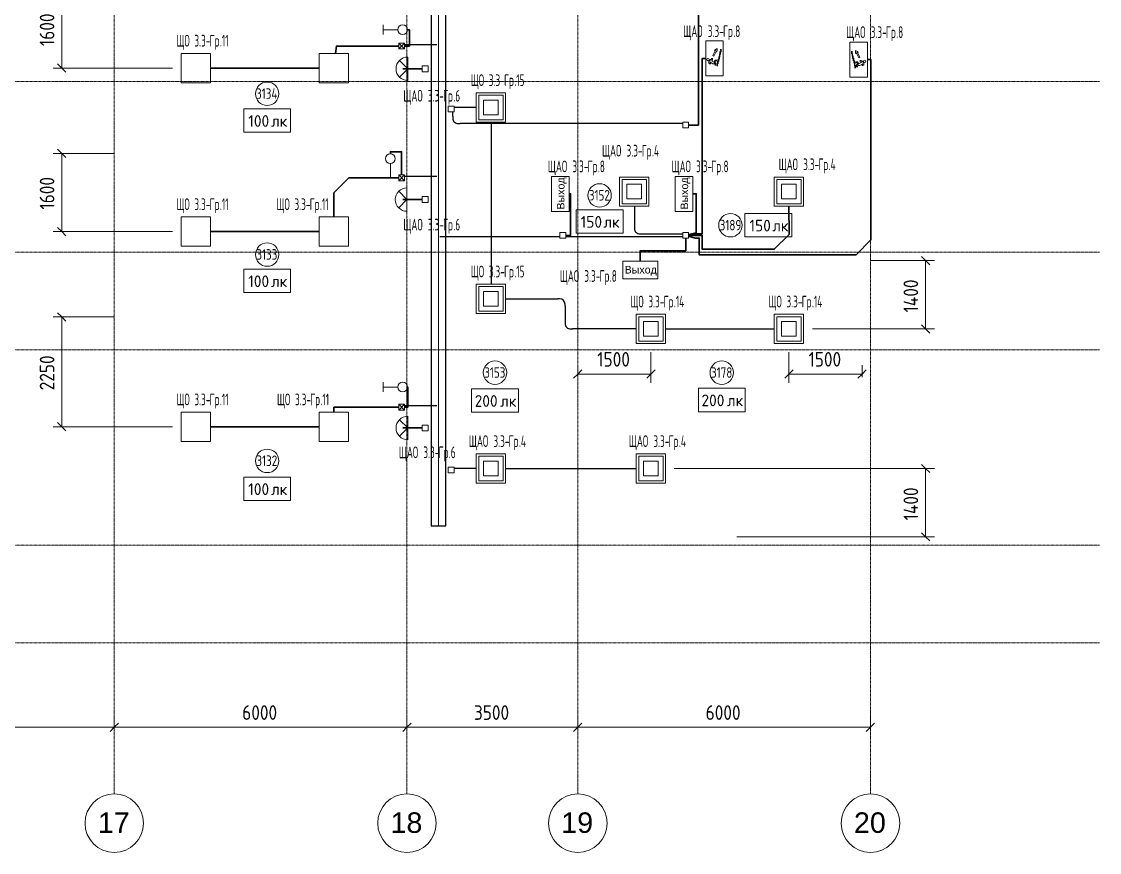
# Model space of a CAD drawing. Header units: millimetres. Extents: x -4730 to 98194, y -4296 to 93388.
# Drawn here: x 76099 to 98194, y -4296 to 12727 of the extents above; entities that cross this region are included whole.
import ezdxf

# ---------------------------------------------------------------- set-up
doc = ezdxf.new("R2010")
doc.units = ezdxf.units.MM
doc.linetypes.add('Линия сетки', pattern=[22.225, 12.7, -3.175, 3.175, -3.175])
for name, color, linetype, lineweight, true_color in [('Кабельные лотки', 5, 'Continuous', 25, 0x0000ff), ('Короба', 7, 'Continuous', 25, 0x008000), ('Соединительные детали коробов', 7, 'Continuous', 25, 0x008000), ('Типовые аннотации', 5, 'Continuous', 18, 0x0000ff)]:
    doc.layers.add(name, color=color, linetype=linetype, lineweight=lineweight, true_color=true_color)
for name, color, linetype, lineweight in [('Марки помещений', 7, 'Continuous', 9), ('Марки силовых электроприборов', 7, 'Continuous', 9), ('Осевая линия', 7, 'Continuous', 18), ('Оси', 7, 'Continuous', 9), ('Провода', 7, 'Continuous', 35), ('Размеры', 7, 'Continuous', 9), ('Размеры-120', 7, 'Continuous', 9)]:
    doc.layers.add(name, color=color, linetype=linetype, lineweight=lineweight)
doc.styles.add('Arial', font='arial.ttf', dxfattribs={"height": 156})
doc.styles.add('Arial_1', font='arial.ttf', dxfattribs={"height": 420})
doc.styles.add('GOST Common', font='GOST_Common.ttf', dxfattribs={"width": 0.6, "height": 240})
doc.styles.add('GOST Common_1', font='GOST_Common.ttf', dxfattribs={"width": 0.9, "height": 300})
doc.styles.add('GOST Common_2', font='GOST_Common.ttf', dxfattribs={"width": 0.8, "height": 216})
doc.styles.add('GOST Common_3', font='GOST_Common.ttf', dxfattribs={"height": 240})
doc.dimstyles.new('ADSK_Проверочный', dxfattribs={"dimscale": 304.8, "dimtxt": 301.714499, "dimasz": 0.556693, "dimexe": 0.590551, "dimexo": 0.590551, "dimgap": 0.19685, "dimtad": 1, "dimdec": 3, "dimrnd": 0.001, "dimdsep": 46, "dimtxsty": 'GOST Common_1', "dimblk1": 'OBLIQUE', "dimblk2": 'OBLIQUE', "dimsah": 1, "dimcen": 0.09, "dimazin": 0, "dimtfac": 1, "dimtdec": 4, "dimtix": 1, "dimtmove": 0, "dimatfit": 3, "dimfxl": 1, "dimtvp": 1, "dimtolj": 1, "dimtzin": 0, "dimarcsym": 2})

# ---------------------------------------------------------------- blocks, each defined once
blk = doc.blocks.new('M_Короб_ отвод - Плоский торец - ПВХ - Стандартная-2386742-3-й этаж')
at = {"layer": 'Соединительные детали коробов'}
for p, q in [((0, 111.95), (0, 150.05)), ((-150.05, 0), (-111.95, 0))]:
    blk.add_line(p, q, dxfattribs=at)
blk.add_arc((-111.95, 111.95), 111.95, 270, 0, dxfattribs=at)
blk = doc.blocks.new('Ось сетки - Заголовок сетки - Окружность 5 мм-1145995-3-й этаж')
at = {"layer": 'Оси'}
blk.add_circle((0, 0), 5, dxfattribs=at)
blk = doc.blocks.new('DIMBLOCK16-3-й этаж')
at = {"layer": 'Размеры-120'}
for p, q in [((72000, -1733), (71915, -1818)), ((72000, -1793), (72000, -1553)), ((72000, -1733), (72085, -1648)), ((72000, -1733), (78000, -1733)), ((72000, -1733), (72000, -1793)), ((78000, -1733), (77915, -1818)), ((78000, -1793), (78000, -1553)), ((78000, -1733), (78085, -1648)), ((78000, -1733), (78000, -1793))]:
    blk.add_line(p, q, dxfattribs=at)
at = {"layer": 'Размеры-120', "color": 0, "insert": (74622, -1281), "char_height": 300, "width": 908.21, "attachment_point": 1, "line_spacing_factor": 1.022761, "style": 'GOST Common_1'}
blk.add_mtext('6000', dxfattribs=at)
blk = doc.blocks.new('_Oblique')
at = {"color": 0, "linetype": 'ByBlock', "lineweight": -2}
blk.add_line((-0.5, -0.5), (0.5, 0.5), dxfattribs=at)
blk = doc.blocks.new('DIMBLOCK17-3-й этаж')
at = {"layer": 'Размеры-120'}
for p, q in [((78000, -1733), (77915, -1818)), ((78000, -1793), (78000, -1553)), ((78000, -1733), (78085, -1648)), ((78000, -1733), (84000, -1733)), ((78000, -1733), (78000, -1793)), ((84000, -1733), (83915, -1818)), ((84000, -1793), (84000, -1553)), ((84000, -1733), (84085, -1648)), ((84000, -1733), (84000, -1793))]:
    blk.add_line(p, q, dxfattribs=at)
at = {"layer": 'Размеры-120', "color": 0, "insert": (80622, -1281), "char_height": 300, "width": 908.21, "attachment_point": 1, "line_spacing_factor": 1.022761, "style": 'GOST Common_1'}
blk.add_mtext('6000', dxfattribs=at)
blk = doc.blocks.new('DIMBLOCK18-3-й этаж')
at = {"layer": 'Размеры-120'}
for p, q in [((84000, -1733), (83915, -1818)), ((84000, -1793), (84000, -1553)), ((84000, -1733), (84085, -1648)), ((84000, -1733), (87500, -1733)), ((84000, -1733), (84000, -1793)), ((87500, -1733), (87415, -1818)), ((87500, -1793), (87500, -1553)), ((87500, -1733), (87585, -1648)), ((87500, -1733), (87500, -1793))]:
    blk.add_line(p, q, dxfattribs=at)
at = {"layer": 'Размеры-120', "color": 0, "insert": (85372, -1281), "char_height": 300, "width": 908.21, "attachment_point": 1, "line_spacing_factor": 1.022761, "style": 'GOST Common_1'}
blk.add_mtext('3500', dxfattribs=at)
blk = doc.blocks.new('DIMBLOCK19-3-й этаж')
at = {"layer": 'Размеры-120'}
for p, q in [((87500, -1733), (87415, -1818)), ((87500, -1793), (87500, -1553)), ((87500, -1733), (87585, -1648)), ((87500, -1733), (93500, -1733)), ((87500, -1733), (87500, -1793)), ((93500, -1733), (93415, -1818)), ((93500, -1793), (93500, -1553)), ((93500, -1733), (93585, -1648)), ((93500, -1733), (93500, -1793))]:
    blk.add_line(p, q, dxfattribs=at)
at = {"layer": 'Размеры-120', "color": 0, "insert": (90122, -1281), "char_height": 300, "width": 908.21, "attachment_point": 1, "line_spacing_factor": 1.022761, "style": 'GOST Common_1'}
blk.add_mtext('6000', dxfattribs=at)
blk = doc.blocks.new('DIMBLOCK211-3-й этаж')
at = {"layer": 'Размеры-120'}
for p, q in [((77990, 13375), (76744, 13375)), ((76924, 13375), (76839, 13460)), ((76924, 13375), (76924, 11775)), ((76924, 13375), (77008, 13290)), ((76924, 13375), (77990, 13375)), ((79195, 11775), (76744, 11775)), ((76924, 11775), (76839, 11860)), ((76924, 11775), (77008, 11690)), ((76924, 11775), (79195, 11775))]:
    blk.add_line(p, q, dxfattribs=at)
at = {"layer": 'Размеры-120', "color": 0, "insert": (76472, 12225), "char_height": 300, "width": 840.71, "attachment_point": 1, "rotation": 90, "line_spacing_factor": 1.022761, "style": 'GOST Common_1'}
blk.add_mtext('1600', dxfattribs=at)
blk = doc.blocks.new('DIMBLOCK212-3-й этаж')
at = {"layer": 'Размеры-120'}
for p, q in [((77990, 10025), (76744, 10025)), ((76924, 10025), (76839, 10110)), ((76924, 10025), (76924, 8425)), ((76924, 10025), (77008, 9940)), ((76924, 10025), (77990, 10025)), ((79195, 8425), (76744, 8425)), ((76924, 8425), (76839, 8510)), ((76924, 8425), (77008, 8340)), ((76924, 8425), (79195, 8425))]:
    blk.add_line(p, q, dxfattribs=at)
at = {"layer": 'Размеры-120', "color": 0, "insert": (76472, 8875), "char_height": 300, "width": 840.71, "attachment_point": 1, "rotation": 90, "line_spacing_factor": 1.022761, "style": 'GOST Common_1'}
blk.add_mtext('1600', dxfattribs=at)
blk = doc.blocks.new('DIMBLOCK213-3-й этаж')
at = {"layer": 'Размеры-120'}
for p, q in [((77990, 6675), (76744, 6675)), ((76924, 6675), (76839, 6760)), ((76924, 4425), (76924, 6675)), ((76924, 6675), (77008, 6590)), ((76924, 6675), (77990, 6675)), ((79195, 4425), (76744, 4425)), ((76924, 4425), (76839, 4510)), ((76924, 4425), (77008, 4340)), ((76924, 4425), (79195, 4425))]:
    blk.add_line(p, q, dxfattribs=at)
at = {"layer": 'Размеры-120', "color": 0, "insert": (76472, 5172), "char_height": 300, "width": 908.21, "attachment_point": 1, "rotation": 90, "line_spacing_factor": 1.022761, "style": 'GOST Common_1'}
blk.add_mtext('2250', dxfattribs=at)
blk = doc.blocks.new('DIMBLOCK214-3-й этаж')
at = {"layer": 'Размеры-120'}
for p, q in [((91830, 5952), (91830, 5324)), ((91830, 5504), (91830, 5952)), ((91830, 5504), (91915, 5589)), ((93330, 5444), (93330, 5684)), ((93330, 5504), (93415, 5589)), ((91830, 5504), (91745, 5420)), ((91830, 5504), (93330, 5504)), ((93330, 5504), (93245, 5420)), ((93330, 5504), (93330, 5444))]:
    blk.add_line(p, q, dxfattribs=at)
at = {"layer": 'Размеры-120', "color": 0, "insert": (92230, 5957), "char_height": 300, "width": 840.71, "attachment_point": 1, "line_spacing_factor": 1.022761, "style": 'GOST Common_1'}
blk.add_mtext('1500', dxfattribs=at)
blk = doc.blocks.new('DIMBLOCK215-3-й этаж')
at = {"layer": 'Размеры-120'}
for p, q in [((89000, 5952), (89000, 5324)), ((89000, 5504), (89000, 5952)), ((87500, 5444), (87500, 5684)), ((87500, 5504), (87585, 5589)), ((89000, 5504), (89085, 5589)), ((87500, 5504), (87415, 5420)), ((87500, 5504), (89000, 5504)), ((87500, 5504), (87500, 5444)), ((89000, 5504), (88915, 5420))]:
    blk.add_line(p, q, dxfattribs=at)
at = {"layer": 'Размеры-120', "color": 0, "insert": (87900, 5957), "char_height": 300, "width": 840.71, "attachment_point": 1, "line_spacing_factor": 1.022761, "style": 'GOST Common_1'}
blk.add_mtext('1500', dxfattribs=at)
blk = doc.blocks.new('DIMBLOCK216-3-й этаж')
at = {"layer": 'Размеры-120'}
for p, q in [((89480, 3570), (94811, 3570)), ((94631, 3570), (89480, 3570)), ((94631, 3570), (94546, 3655)), ((94631, 2170), (94631, 3570)), ((94631, 3570), (94715, 3485)), ((94631, 2170), (94546, 2255)), ((90760, 2170), (94811, 2170)), ((94631, 2170), (90760, 2170)), ((94631, 2170), (94715, 2085))]:
    blk.add_line(p, q, dxfattribs=at)
at = {"layer": 'Размеры-120', "color": 0, "insert": (94179, 2507), "char_height": 300, "width": 871.39, "attachment_point": 1, "rotation": 90, "line_spacing_factor": 1.022761, "style": 'GOST Common_1'}
blk.add_mtext('1400', dxfattribs=at)
blk = doc.blocks.new('DIMBLOCK217-3-й этаж')
at = {"layer": 'Размеры-120'}
for p, q in [((93510, 7830), (94811, 7830)), ((94631, 7830), (93510, 7830)), ((94631, 7830), (94546, 7915)), ((94631, 7830), (94631, 6430)), ((94631, 7830), (94715, 7745)), ((92310, 6430), (94811, 6430)), ((94631, 6430), (92310, 6430)), ((94631, 6430), (94546, 6515)), ((94631, 6430), (94715, 6345))]:
    blk.add_line(p, q, dxfattribs=at)
at = {"layer": 'Размеры-120', "color": 0, "insert": (94179, 6767), "char_height": 300, "width": 871.39, "attachment_point": 1, "rotation": 90, "line_spacing_factor": 1.022761, "style": 'GOST Common_1'}
blk.add_mtext('1400', dxfattribs=at)
blk = doc.blocks.new('ADSK_Марка_Помещение_1_ГОСТ21-501-2011 - Номер-85995-3-й этаж')
at = {"layer": 'Марки помещений'}
blk.add_circle((0, 0), 2, dxfattribs=at)
blk = doc.blocks.new('Морка помещения_освещённость_ - Морка помещения_освещённость_-1484368-3-й этаж')
at = {"layer": 'Марки помещений', "color": 190, "true_color": 0x8000ff}
for p, q in [((-4, 0), (-4, 4)), ((-4, 4), (4, 4)), ((4, 4), (4, 0)), ((4, 0), (-4, 0))]:
    blk.add_line(p, q, dxfattribs=at)

msp = doc.modelspace()

# ---------------------------------------------------------------- linework, layer by layer
at = {"layer": 'Кабельные лотки'}
for p, q in [((84497.9607, 45760), (84497.9607, 2398.1437)), ((84797.9607, 2398.1437), (84797.9607, 45760)), ((84497.9607, 2398.1437), (84797.9607, 2398.1437))]:
    msp.add_line(p, q, dxfattribs=at)
at = {"layer": 'Короба'}
for p, q in [((83950.8624, 12258), (84610.8624, 12258)), ((84936.9331, 10788.3761), (84936.9331, 10874.6703)), ((85426.0188, 10966.1703), (84965.4331, 10966.1703)), ((89653.7592, 10638.3261), (85086.9831, 10638.3261)), ((85723.5188, 10668.6703), (85723.5188, 7343.6703)), ((83950.8624, 9558), (84610.8624, 9558)), ((88661.1018, 8945.1371), (88661.1018, 8528.3761)), ((87133.7592, 8315.3261), (84673.7592, 8315.3261)), ((89653.7592, 8315.3261), (87253.7592, 8315.3261)), ((88811.1518, 8378.3261), (89653.7592, 8378.3261)), ((86021.0188, 7046.1703), (87089.95, 7046.1703)), ((87240, 6896.1203), (87240, 6580.05)), ((88704.764, 6430), (87390.05, 6430)), ((89299.764, 6430), (91534.764, 6430)), ((83950.8624, 4858), (84610.8624, 4858)), ((85426.0188, 3570), (84965.4331, 3570)), ((86021.0188, 3570), (88704.764, 3570))]:
    msp.add_line(p, q, dxfattribs=at)
at = {"layer": 'Осевая линия'}
msp.add_line((84647.9607, 45760), (84647.9607, 2398.1437), dxfattribs=at)
at = {"layer": 'Оси', "linetype": 'Линия сетки'}
for p, q in [((78000, 93388.3703), (78000, -3096.3487)), ((84000, 93388.3703), (84000, -3096.3487)), ((87500, 93388.3703), (87500, -3096.3487)), ((93500, 93388.3703), (93500, -3096.3487)), ((98194.2682, 11500), (-3530.0173, 11500)), ((98194.2682, 8000), (-3530.0173, 8000)), ((98194.2682, 6000), (-3530.0173, 6000)), ((98194.2682, 2000), (-3530.0173, 2000)), ((98194.2682, 0), (-3530.0173, 0))]:
    msp.add_line(p, q, dxfattribs=at)
at = {"layer": 'Провода'}
for p, q in [((79970, 11775), (82200, 11775)), ((83915, 11760), (84312.4744, 11760)), ((83915, 9080), (84312.4744, 9080)), ((79970, 8425), (82200, 8425)), ((79970, 4425), (82200, 4425)), ((83915, 4400), (84312.4744, 4400))]:
    msp.add_line(p, q, dxfattribs=at)
at = {"layer": 'Провода', "flags": 128}
for points in [[(91530, 14621.1142), (90277.064, 14621.1142), (89972.264, 14316.3142), (89972.264, 10606.8282), (89773.7592, 10606.8266)], [(84009.3567, 12560), (84050, 12560), (84050, 12226.5021), (83950.8624, 12226.5008)], [(82536.1476, 12075), (82554.4024, 12226.5021), (83830.8624, 12226.5001)], [(90123.2548, 11971.4514), (90050, 11970), (90050, 8381), (89930, 8381), (89773.7592, 8342.1574)], [(93436.7452, 11948.5485), (93510, 11950), (93510, 8254.8), (93205.2, 7950), (89990, 7950), (89990, 8290), (89910, 8290), (89773.7592, 8329.4517)], [(83660, 10019.3567), (83660, 10060), (83890.8576, 10060), (83890.8619, 9586.5)], [(82500.6166, 8725), (82501.6375, 9221.7027), (82807.064, 9526.5016), (83830.8624, 9526.5001)], [(87321.7452, 9199.2175), (87355, 9200), (87355, 8346.8282), (87253.7592, 8346.8269)], [(89856.7452, 9198.5485), (89930, 9200), (89930, 8400), (89773.7592, 8361.5802)], [(91830.5756, 8942.6371), (91831.6792, 8367.4366), (91527.464, 8062.6371), (90052.264, 8062.6371), (90052.264, 8346.8282), (89773.7592, 8346.8265)], [(88782.7211, 7816.7452), (88780, 8030), (89713.7544, 8030), (89713.7583, 8286.8261)], [(84009.3567, 5240), (84015.8333, 5240), (84015.8333, 4826.5021), (83950.8624, 4826.501)], [(82501.6916, 4725), (82502.264, 4826.5021), (83830.8624, 4826.5001)]]:
    msp.add_lwpolyline(points, dxfattribs=at)
at = {"layer": 'Типовые аннотации'}
for p, q in [((83509.3567, 12660), (83509.3567, 12460)), ((83809.3567, 12560), (83509.3567, 12560)), ((79370, 12075), (79970, 12075)), ((79370, 11475), (79370, 12075)), ((79970, 12075), (79970, 11475)), ((82200, 12075), (82800, 12075)), ((82200, 11475), (82200, 12075)), ((82800, 12075), (82800, 11475)), ((79970, 11475), (79370, 11475)), ((82800, 11475), (82200, 11475)), ((85421.2549, 11266.1703), (86021.2549, 11266.1703)), ((85421.2549, 10666.1703), (85421.2549, 11266.1703)), ((85471.2549, 11216.1703), (85971.2549, 11216.1703)), ((85471.2549, 10716.1703), (85471.2549, 11216.1703)), ((85571.2549, 11116.1703), (85571.2549, 10816.1703)), ((85871.2549, 11116.1703), (85571.2549, 11116.1703)), ((85871.2549, 10816.1703), (85871.2549, 11116.1703)), ((85971.2549, 11216.1703), (85971.2549, 10716.1703)), ((86021.2549, 11266.1703), (86021.2549, 10666.1703)), ((86021.2549, 10666.1703), (85421.2549, 10666.1703)), ((85971.2549, 10716.1703), (85471.2549, 10716.1703)), ((85571.2549, 10816.1703), (85871.2549, 10816.1703)), ((83660, 9819.3567), (83660, 9519.3567)), ((83560, 9519.3567), (83760, 9519.3567)), ((79370, 8725), (79970, 8725)), ((79370, 8125), (79370, 8725)), ((79970, 8725), (79970, 8125)), ((82200, 8725), (82800, 8725)), ((82200, 8125), (82200, 8725)), ((82800, 8725), (82800, 8125)), ((79970, 8125), (79370, 8125)), ((82800, 8125), (82200, 8125)), ((85421.2549, 7346.1703), (86021.2549, 7346.1703)), ((85421.2549, 6746.1703), (85421.2549, 7346.1703)), ((85471.2549, 7296.1703), (85971.2549, 7296.1703)), ((85471.2549, 6796.1703), (85471.2549, 7296.1703)), ((85971.2549, 7296.1703), (85971.2549, 6796.1703)), ((86021.2549, 7346.1703), (86021.2549, 6746.1703)), ((85571.2549, 7196.1703), (85571.2549, 6896.1703)), ((85871.2549, 7196.1703), (85571.2549, 7196.1703)), ((85871.2549, 6896.1703), (85871.2549, 7196.1703)), ((85571.2549, 6896.1703), (85871.2549, 6896.1703)), ((86021.2549, 6746.1703), (85421.2549, 6746.1703)), ((85971.2549, 6796.1703), (85471.2549, 6796.1703)), ((88700, 6730), (89300, 6730)), ((88700, 6130), (88700, 6730)), ((88750, 6680), (89250, 6680)), ((88750, 6180), (88750, 6680)), ((89250, 6680), (89250, 6180)), ((89300, 6730), (89300, 6130)), ((91530, 6730), (92130, 6730)), ((91530, 6130), (91530, 6730)), ((91580, 6680), (92080, 6680)), ((91580, 6180), (91580, 6680)), ((92080, 6680), (92080, 6180)), ((92130, 6730), (92130, 6130)), ((88850, 6580), (88850, 6280)), ((89150, 6580), (88850, 6580)), ((89150, 6280), (89150, 6580)), ((91680, 6580), (91680, 6280)), ((91980, 6580), (91680, 6580)), ((91980, 6280), (91980, 6580)), ((88850, 6280), (89150, 6280)), ((91680, 6280), (91980, 6280)), ((89300, 6130), (88700, 6130)), ((89250, 6180), (88750, 6180)), ((92130, 6130), (91530, 6130)), ((92080, 6180), (91580, 6180)), ((83509.3567, 5340), (83509.3567, 5140)), ((83809.3567, 5240), (83509.3567, 5240)), ((79370, 4725), (79970, 4725)), ((79370, 4125), (79370, 4725)), ((79970, 4725), (79970, 4125)), ((82200, 4725), (82800, 4725)), ((82200, 4125), (82200, 4725)), ((82800, 4725), (82800, 4125)), ((79970, 4125), (79370, 4125)), ((82800, 4125), (82200, 4125))]:
    msp.add_line(p, q, dxfattribs=at)
at = {"layer": 'Типовые аннотации', "color": 7}
for p, q in [((83830.8624, 12286.5), (83950.8624, 12286.5)), ((83830.8624, 12166.5), (83830.8624, 12286.5)), ((83830.8624, 12286.5), (83950.8624, 12166.5)), ((83830.8624, 12166.5), (83950.8624, 12286.5)), ((83950.8624, 12166.5), (83830.8624, 12166.5)), ((83950.8624, 12286.5), (83950.8624, 12166.5)), ((83830.8624, 9586.5), (83950.8624, 9586.5)), ((83830.8624, 9466.5), (83830.8624, 9586.5)), ((83830.8624, 9586.5), (83950.8624, 9466.5)), ((83830.8624, 9466.5), (83950.8624, 9586.5)), ((83950.8624, 9586.5), (83950.8624, 9466.5)), ((83950.8624, 9466.5), (83830.8624, 9466.5)), ((83830.8624, 4886.5), (83950.8624, 4886.5)), ((83830.8624, 4766.5), (83830.8624, 4886.5)), ((83830.8624, 4886.5), (83950.8624, 4766.5)), ((83830.8624, 4766.5), (83950.8624, 4886.5)), ((83950.8624, 4886.5), (83950.8624, 4766.5)), ((83950.8624, 4766.5), (83830.8624, 4766.5))]:
    msp.add_line(p, q, dxfattribs=at)
at = {"layer": 'Типовые аннотации', "color": 96, "true_color": 0x008000}
for p, q in [((90123.2548, 11615.0179), (90123.2548, 12335.0179)), ((90123.2548, 12335.0179), (90483.2548, 12335.0179)), ((90355.7613, 12172.4959), (90315.1315, 12146.9377)), ((90357.5804, 12124.5304), (90355.7613, 12172.4959)), ((90427.4762, 12159.0796), (90427.4762, 12111.0796)), ((90439.4762, 12099.0796), (90439.4762, 12159.0796)), ((90483.2548, 12335.0179), (90483.2548, 11615.0179)), ((93076.7452, 12304.9821), (93436.7452, 12304.9821)), ((93076.7452, 11584.9821), (93076.7452, 12304.9821)), ((93436.7452, 12304.9821), (93436.7452, 11584.9821)), ((90187.8076, 11909.4487), (90211.8076, 11951.0179)), ((90211.8076, 11951.0179), (90241.8076, 11951.0179)), ((90225.4153, 11933.0179), (90287.7691, 11897.0179)), ((90241.8076, 11951.0179), (90241.8076, 11975.0179)), ((90259.8076, 11975.0179), (90259.8076, 11933.0179)), ((90324.2427, 12138.4923), (90268.2243, 12032.3701)), ((90268.2243, 12032.3701), (90289.4487, 12021.1664)), ((90287.7691, 11897.0179), (90311.7691, 11938.5871)), ((90289.4487, 12021.1664), (90345.4672, 12127.2887)), ((90315.1315, 12146.9377), (90303.9278, 12125.7133)), ((90303.9278, 12125.7133), (90324.2427, 12138.4923)), ((90311.7691, 11938.5871), (90359.7691, 11938.5871)), ((90345.4672, 12127.2887), (90346.3767, 12103.3059)), ((90346.3767, 12103.3059), (90357.5804, 12124.5304)), ((90379.4762, 11967.0796), (90379.4762, 11919.0796)), ((90391.4762, 12015.0796), (90391.4762, 11967.0796)), ((90391.4762, 11907.0796), (90391.4762, 11955.0796)), ((90403.4762, 12063.0796), (90403.4762, 12015.0796)), ((90403.4762, 11955.0796), (90403.4762, 12003.0796)), ((90415.4762, 12111.0796), (90415.4762, 12063.0796)), ((90415.4762, 12003.0796), (90415.4762, 12051.0796)), ((90427.4762, 12051.0796), (90427.4762, 12099.0796)), ((93110.7205, 12063.8825), (93110.7205, 12123.8825)), ((93122.7205, 12123.8825), (93122.7205, 12075.8825)), ((93122.7205, 12015.8825), (93122.7205, 12063.8825)), ((93134.7205, 12075.8825), (93134.7205, 12027.8825)), ((93134.7205, 11967.8825), (93134.7205, 12015.8825)), ((93146.7205, 12027.8825), (93146.7205, 11979.8825)), ((93146.7205, 11919.8825), (93146.7205, 11967.8825)), ((93158.7205, 11979.8825), (93158.7205, 11931.8825)), ((93170.7205, 11931.8825), (93170.7205, 11883.8825)), ((93192.6164, 12089.3333), (93194.4355, 12137.2988)), ((93203.82, 12068.1089), (93192.6164, 12089.3333)), ((93194.4355, 12137.2988), (93235.0653, 12111.7407)), ((93204.7296, 12092.0916), (93203.82, 12068.1089)), ((93260.748, 11985.9694), (93204.7296, 12092.0916)), ((93246.2689, 12090.5162), (93225.954, 12103.2953)), ((93225.954, 12103.2953), (93281.9725, 11997.173)), ((93235.0653, 12111.7407), (93246.2689, 12090.5162)), ((93281.9725, 11997.173), (93260.748, 11985.9694)), ((93290.3891, 11939.8209), (93290.3891, 11897.8209)), ((93308.3891, 11915.8209), (93308.3891, 11939.8209)), ((90187.8076, 11873.4487), (90187.8076, 11909.4487)), ((90218.9845, 11855.4487), (90187.8076, 11873.4487)), ((90268.1614, 11863.0564), (90205.8076, 11899.0564)), ((90205.8076, 11883.841), (90227.9845, 11871.0372)), ((90316.1614, 11863.0564), (90268.1614, 11863.0564)), ((90322.1614, 11920.5871), (90299.3384, 11881.0564)), ((90299.3384, 11881.0564), (90334.1614, 11881.0564)), ((90316.1614, 11827.0564), (90316.1614, 11863.0564)), ((90359.7691, 11920.5871), (90322.1614, 11920.5871)), ((90334.1614, 11881.0564), (90334.1614, 11827.0564)), ((90355.4762, 11871.0796), (90355.4762, 11811.0796)), ((90367.4762, 11919.0796), (90367.4762, 11871.0796)), ((90367.4762, 11811.0796), (90367.4762, 11859.0796)), ((90379.4762, 11859.0796), (90379.4762, 11907.0796)), ((93158.7205, 11871.8825), (93158.7205, 11919.8825)), ((93170.7205, 11823.8825), (93170.7205, 11871.8825)), ((93182.7205, 11883.8825), (93182.7205, 11835.8825)), ((93182.7205, 11775.8825), (93182.7205, 11823.8825)), ((93238.4276, 11903.3901), (93190.4276, 11903.3901)), ((93190.4276, 11885.3901), (93228.0353, 11885.3901)), ((93194.7205, 11835.8825), (93194.7205, 11775.8825)), ((93250.8584, 11845.8594), (93216.0353, 11845.8594)), ((93216.0353, 11845.8594), (93216.0353, 11791.8594)), ((93228.0353, 11885.3901), (93250.8584, 11845.8594)), ((93234.0353, 11791.8594), (93234.0353, 11827.8594)), ((93234.0353, 11827.8594), (93282.0353, 11827.8594)), ((93262.4276, 11861.8209), (93238.4276, 11903.3901)), ((93324.7814, 11897.8209), (93262.4276, 11861.8209)), ((93282.0353, 11827.8594), (93344.3891, 11863.8594)), ((93338.3891, 11915.8209), (93308.3891, 11915.8209)), ((93344.3891, 11848.644), (93322.2122, 11835.8401)), ((93331.2122, 11820.2517), (93362.3891, 11838.2517)), ((93362.3891, 11874.2517), (93338.3891, 11915.8209)), ((93362.3891, 11838.2517), (93362.3891, 11874.2517)), ((90483.2548, 11615.0179), (90123.2548, 11615.0179)), ((93436.7452, 11584.9821), (93076.7452, 11584.9821)), ((86961.7452, 9554.9821), (87321.7452, 9554.9821)), ((86961.7452, 8834.9821), (86961.7452, 9554.9821)), ((87321.7452, 9554.9821), (87321.7452, 8834.9821)), ((89496.7452, 9554.9821), (89856.7452, 9554.9821)), ((89496.7452, 8834.9821), (89496.7452, 9554.9821)), ((89856.7452, 9554.9821), (89856.7452, 8834.9821)), ((87321.7452, 8834.9821), (86961.7452, 8834.9821)), ((89856.7452, 8834.9821), (89496.7452, 8834.9821)), ((88425.0179, 7456.7452), (88425.0179, 7816.7452)), ((88425.0179, 7816.7452), (89145.0179, 7816.7452)), ((89145.0179, 7816.7452), (89145.0179, 7456.7452)), ((89145.0179, 7456.7452), (88425.0179, 7456.7452))]:
    msp.add_line(p, q, dxfattribs=at)
at = {"layer": 'Типовые аннотации', "color": 1, "true_color": 0xff0000}
for p, q in [((84015, 11520), (84015, 12000)), ((84015, 11760), (83845.2944, 11929.7056)), ((84015, 11760), (83845.2944, 11590.2944)), ((84312.4744, 11820), (84432.4744, 11820)), ((84312.4744, 11700), (84312.4744, 11820)), ((84432.4744, 11820), (84432.4744, 11700)), ((84432.4744, 11700), (84312.4744, 11700)), ((88358.8378, 9542.6371), (88958.8378, 9542.6371)), ((88358.8378, 8942.6371), (88358.8378, 9542.6371)), ((88958.8378, 9542.6371), (88958.8378, 8942.6371)), ((91530, 9542.6371), (92130, 9542.6371)), ((91530, 8942.6371), (91530, 9542.6371)), ((92130, 9542.6371), (92130, 8942.6371)), ((84000, 8840), (84000, 9320)), ((88408.8378, 9492.6371), (88908.8378, 9492.6371)), ((88408.8378, 8992.6371), (88408.8378, 9492.6371)), ((88508.8378, 9392.6371), (88508.8378, 9092.6371)), ((88808.8378, 9392.6371), (88508.8378, 9392.6371)), ((88808.8378, 9092.6371), (88808.8378, 9392.6371)), ((88908.8378, 9492.6371), (88908.8378, 8992.6371)), ((91580, 9492.6371), (92080, 9492.6371)), ((91580, 8992.6371), (91580, 9492.6371)), ((91680, 9392.6371), (91680, 9092.6371)), ((91980, 9392.6371), (91680, 9392.6371)), ((91980, 9092.6371), (91980, 9392.6371)), ((92080, 9492.6371), (92080, 8992.6371)), ((84000, 9080), (83830.2944, 9249.7056)), ((84000, 9080), (83830.2944, 8910.2944)), ((84312.4744, 9140), (84432.4744, 9140)), ((84312.4744, 9020), (84312.4744, 9140)), ((84432.4744, 9140), (84432.4744, 9020)), ((88508.8378, 9092.6371), (88808.8378, 9092.6371)), ((91680, 9092.6371), (91980, 9092.6371)), ((84432.4744, 9020), (84312.4744, 9020)), ((88958.8378, 8942.6371), (88358.8378, 8942.6371)), ((88908.8378, 8992.6371), (88408.8378, 8992.6371)), ((92130, 8942.6371), (91530, 8942.6371)), ((92080, 8992.6371), (91580, 8992.6371)), ((87133.7592, 8406.8261), (87253.7592, 8406.8261)), ((87133.7592, 8286.8261), (87133.7592, 8406.8261)), ((87253.7592, 8406.8261), (87253.7592, 8286.8261)), ((89653.7592, 8406.8261), (89773.7592, 8406.8261)), ((89653.7592, 8286.8261), (89653.7592, 8406.8261)), ((89773.7592, 8406.8261), (89773.7592, 8286.8261)), ((87253.7592, 8286.8261), (87133.7592, 8286.8261)), ((89773.7592, 8286.8261), (89653.7592, 8286.8261)), ((84015, 4160), (84015, 4640)), ((84015, 4400), (83845.2944, 4569.7056)), ((84312.4744, 4460), (84432.4744, 4460)), ((84312.4744, 4340), (84312.4744, 4460)), ((84432.4744, 4460), (84432.4744, 4340)), ((84015, 4400), (83845.2944, 4230.2944)), ((84432.4744, 4340), (84312.4744, 4340)), ((85421.2549, 3870), (86021.2549, 3870)), ((85421.2549, 3270), (85421.2549, 3870)), ((85471.2549, 3820), (85971.2549, 3820)), ((85471.2549, 3320), (85471.2549, 3820)), ((85971.2549, 3820), (85971.2549, 3320)), ((86021.2549, 3870), (86021.2549, 3270)), ((88700, 3870), (89300, 3870)), ((88700, 3270), (88700, 3870)), ((88750, 3820), (89250, 3820)), ((88750, 3320), (88750, 3820)), ((89250, 3820), (89250, 3320)), ((89300, 3870), (89300, 3270)), ((84845.4331, 3598.5), (84965.4331, 3598.5)), ((84845.4331, 3478.5), (84845.4331, 3598.5)), ((84965.4331, 3598.5), (84965.4331, 3478.5)), ((85571.2549, 3720), (85571.2549, 3420)), ((85871.2549, 3720), (85571.2549, 3720)), ((85871.2549, 3420), (85871.2549, 3720)), ((88850, 3720), (88850, 3420)), ((89150, 3720), (88850, 3720)), ((89150, 3420), (89150, 3720)), ((84965.4331, 3478.5), (84845.4331, 3478.5)), ((85971.2549, 3320), (85471.2549, 3320)), ((85571.2549, 3420), (85871.2549, 3420)), ((89250, 3320), (88750, 3320)), ((88850, 3420), (89150, 3420)), ((86021.2549, 3270), (85421.2549, 3270)), ((89300, 3270), (88700, 3270))]:
    msp.add_line(p, q, dxfattribs=at)
at = {"layer": 'Типовые аннотации', "color": 16, "true_color": 0x800000}
for p, q in [((84845.4331, 10994.6703), (84965.4331, 10994.6703)), ((84845.4331, 10874.6703), (84845.4331, 10994.6703)), ((84965.4331, 10874.6703), (84845.4331, 10874.6703)), ((84965.4331, 10994.6703), (84965.4331, 10874.6703)), ((89653.7592, 10666.8261), (89773.7592, 10666.8261)), ((89653.7592, 10546.8261), (89653.7592, 10666.8261)), ((89773.7592, 10666.8261), (89773.7592, 10546.8261)), ((89773.7592, 10546.8261), (89653.7592, 10546.8261))]:
    msp.add_line(p, q, dxfattribs=at)
at = {"layer": 'Типовые аннотации'}
for centre in [(83909.3567, 12560), (83660, 9919.3567), (83909.3567, 5240)]:
    msp.add_circle(centre, 100, dxfattribs=at)
at = {"layer": 'Типовые аннотации', "color": 96, "true_color": 0x008000}
for centre in [(90167.2764, 11949.0152), (93382.9203, 11913.8182)]:
    msp.add_circle(centre, 24, dxfattribs=at)
at = {"layer": 'Типовые аннотации', "color": 1, "true_color": 0xff0000}
for centre in [(84015, 11760), (84000, 9080), (84015, 4400)]:
    msp.add_arc(centre, 240, 90, 270, dxfattribs=at)

# ---------------------------------------------------------------- block references
at = {"layer": 'Марки помещений', "xscale": 120, "yscale": 120, "zscale": 120}
for p in [(81133.6007, 11248.8833), (87948.1289, 9166.0688), (90630.4329, 8554.5035), (81133.6007, 7952.6886), (85803.9081, 5534.6349), (90452.4166, 5534.6349), (81133.6007, 3726.3794)]:
    msp.add_blockref('ADSK_Марка_Помещение_1_ГОСТ21-501-2011 - Номер-85995-3-й этаж', p, dxfattribs=at)
at = {"layer": 'Марки помещений', "color": 190, "true_color": 0x8000ff, "xscale": 120, "yscale": 120, "zscale": 120}
for p in [(81134.8828, 10458.6612), (87948.1289, 8391.6034), (91408.1472, 8314.5035), (81133.6007, 7174.751), (85803.9081, 4721.823), (90452.4166, 4734.2446), (81133.6007, 2914.9964)]:
    msp.add_blockref('Морка помещения_освещённость_ - Морка помещения_освещённость_-1484368-3-й этаж', p, dxfattribs=at)
at = {"layer": 'Оси', "xscale": 120, "yscale": 120, "zscale": 120, "rotation": 180}
for p in [(78000, -3696.3487), (84000, -3696.3487), (87500, -3696.3487), (93500, -3696.3487)]:
    msp.add_blockref('Ось сетки - Заголовок сетки - Окружность 5 мм-1145995-3-й этаж', p, dxfattribs=at)
at = {"layer": 'Соединительные детали коробов'}
for p, rotation in [((84936.9331, 10638.3261), 270), ((88661.1018, 8378.3261), 270), ((87240, 7046.1703), 90), ((87240, 6430), 270)]:
    msp.add_blockref('M_Короб_ отвод - Плоский торец - ПВХ - Стандартная-2386742-3-й этаж', p, dxfattribs=dict(at, rotation=rotation))

# ---------------------------------------------------------------- texts
at = {"layer": 'Марки помещений', "char_height": 216, "attachment_point": 1, "style": 'GOST Common_2'}
for s, insert, width in [('3134', (80905.7648, 11359.6706), 561.8226), ('3152', (87727.013, 9276.856), 546.4302), ('3189', (90409.3169, 8665.2907), 546.4302), ('3133', (80912.4848, 8063.4758), 546.4302), ('3153', (85582.7922, 5645.4221), 546.4302), ('3178', (90231.3007, 5645.4221), 546.4302), ('3132', (80912.4848, 3837.1666), 546.4302)]:
    msp.add_mtext(s, dxfattribs=dict(at, insert=insert, width=width))
at = {"layer": 'Марки помещений', "color": 190, "true_color": 0x8000ff, "char_height": 240, "attachment_point": 1, "style": 'GOST Common_3'}
for s, insert, width in [('100', (80746.9989, 10810.3731), 567.59475), ('лк', (81215.3114, 10810.3731), 413.67075), ('150', (87560.2451, 8743.3154), 567.59475), ('лк', (88028.5576, 8743.3154), 413.67075), ('150', (91020.2633, 8666.2154), 567.59475), ('лк', (91488.5758, 8666.2154), 413.67075), ('100', (80745.7169, 7526.463), 567.59475), ('лк', (81214.0294, 7526.463), 413.67075), ('200', (90036.3328, 5085.9566), 634.9365), ('200', (85387.8243, 5073.5349), 634.9365), ('лк', (85911.6993, 5073.5349), 413.67075), ('лк', (90560.2078, 5085.9566), 413.67075), ('100', (80745.7169, 3266.7083), 567.59475), ('лк', (81214.0294, 3266.7083), 413.67075)]:
    msp.add_mtext(s, dxfattribs=dict(at, insert=insert, width=width))
at = {"layer": 'Марки силовых электроприборов', "char_height": 240, "attachment_point": 1, "style": 'GOST Common'}
for s, insert, width in [('ЩАО', (89663.8614, 12650.1824), 502.17705), (' 3.3-', (90078.1989, 12650.1824), 484.8606), ('Гр', (90478.2489, 12650.1824), 253.9746), ('.8', (90687.7989, 12650.1824), 178.93665), ('ЩАО', (93003.8614, 12630.1824), 502.17705), (' 3.3-', (93418.1989, 12630.1824), 484.8606), ('Гр', (93818.2489, 12630.1824), 253.9746), ('.8', (94027.7989, 12630.1824), 178.93665), ('ЩО', (79273.6453, 12455.1824), 340.55685), (' 3.3-', (79554.6328, 12455.1824), 484.8606), ('Гр', (79954.6828, 12455.1824), 253.9746), ('.11', (80164.2328, 12455.1824), 225.11385), ('ЩО', (85308.3402, 11646.3527), 340.55685), (' 3.3-', (85589.3277, 11646.3527), 484.8606), ('Гр', (85989.3777, 11646.3527), 253.9746), ('.15', (86198.9277, 11646.3527), 265.5189), ('ЩАО', (83925.5756, 11327.2688), 502.17705), (' 3.3-', (84339.9131, 11327.2688), 484.8606), ('Гр', (84739.9631, 11327.2688), 253.9746), ('.6', (84949.5131, 11327.2688), 178.93665), ('ЩАО', (87997.9653, 10201.5596), 502.17705), (' 3.3-', (88412.3028, 10201.5596), 484.8606), ('Гр', (88812.3528, 10201.5596), 253.9746), ('.4', (89021.9028, 10201.5596), 196.2531), ('ЩАО', (86888.8614, 9880.1824), 502.17705), (' 3.3-', (87303.1989, 9880.1824), 484.8606), ('Гр', (87703.2489, 9880.1824), 253.9746), ('.8', (87912.7989, 9880.1824), 178.93665), ('ЩАО', (89423.8614, 9880.1824), 502.17705), (' 3.3-', (89838.1989, 9880.1824), 484.8606), ('Гр', (90238.2489, 9880.1824), 253.9746), ('.8', (90447.7989, 9880.1824), 178.93665), ('ЩАО', (91618.9253, 9922.8195), 502.17705), (' 3.3-', (92033.2628, 9922.8195), 484.8606), ('Гр', (92433.3128, 9922.8195), 253.9746), ('.4', (92642.8628, 9922.8195), 196.2531), ('ЩО', (79273.6453, 9105.1824), 340.55685), (' 3.3-', (79554.6328, 9105.1824), 484.8606), ('Гр', (79954.6828, 9105.1824), 253.9746), ('.11', (80164.2328, 9105.1824), 225.11385), ('ЩО', (81324.5684, 9105.1824), 340.55685), (' 3.3-', (81605.5559, 9105.1824), 484.8606), ('Гр', (82005.6059, 9105.1824), 253.9746), ('.11', (82215.1559, 9105.1824), 225.11385), ('ЩАО', (83925.6723, 8687.0323), 502.17705), (' 3.3-', (84340.0098, 8687.0323), 484.8606), ('Гр', (84740.0598, 8687.0323), 253.9746), ('.6', (84949.6098, 8687.0323), 178.93665), ('ЩО', (85308.3402, 7726.3527), 340.55685), (' 3.3-', (85589.3277, 7726.3527), 484.8606), ('Гр', (85989.3777, 7726.3527), 253.9746), ('.15', (86198.9277, 7726.3527), 265.5189), ('ЩАО', (87133.1627, 7633.9969), 502.17705), (' 3.3-', (87547.5002, 7633.9969), 484.8606), ('Гр', (87947.5502, 7633.9969), 253.9746), ('.8', (88157.1002, 7633.9969), 178.93665), ('ЩО', (88579.8853, 7110.1824), 340.55685), (' 3.3-', (88860.8728, 7110.1824), 484.8606), ('Гр', (89260.9228, 7110.1824), 253.9746), ('.14', (89470.4728, 7110.1824), 282.83535), ('ЩО', (91409.8853, 7110.1824), 340.55685), (' 3.3-', (91690.8728, 7110.1824), 484.8606), ('Гр', (92090.9228, 7110.1824), 253.9746), ('.14', (92300.4728, 7110.1824), 282.83535), ('ЩО', (79273.6453, 5105.1824), 340.55685), (' 3.3-', (79554.6328, 5105.1824), 484.8606), ('Гр', (79954.6828, 5105.1824), 253.9746), ('.11', (80164.2328, 5105.1824), 225.11385), ('ЩО', (81335.5038, 5105.1824), 340.55685), (' 3.3-', (81616.4913, 5105.1824), 484.8606), ('Гр', (82016.5413, 5105.1824), 253.9746), ('.11', (82226.0913, 5105.1824), 225.11385), ('ЩАО', (85270.1802, 4250.1824), 502.17705), (' 3.3-', (85684.5177, 4250.1824), 484.8606), ('Гр', (86084.5677, 4250.1824), 253.9746), ('.4', (86294.1177, 4250.1824), 196.2531), ('ЩАО', (88548.9253, 4250.1824), 502.17705), (' 3.3-', (88963.2628, 4250.1824), 484.8606), ('Гр', (89363.3128, 4250.1824), 253.9746), ('.4', (89572.8628, 4250.1824), 196.2531), ('ЩАО', (83833.6461, 4021.4495), 502.17705), (' 3.3-', (84247.9836, 4021.4495), 484.8606), ('Гр', (84648.0336, 4021.4495), 253.9746), ('.6', (84857.5836, 4021.4495), 178.93665)]:
    msp.add_mtext(s, dxfattribs=dict(at, insert=insert, width=width))
at = {"layer": 'Оси', "char_height": 420, "width": 808.101, "attachment_point": 1, "style": 'Arial_1'}
for s, insert in [('17', (77662.9465, -3475.6658)), ('18', (83662.9465, -3475.6658)), ('19', (87162.9465, -3475.6658)), ('20', (93162.9465, -3475.6658))]:
    msp.add_mtext(s, dxfattribs=dict(at, insert=insert))
at = {"layer": 'Типовые аннотации', "color": 96, "lineweight": 9, "true_color": 0x008000, "char_height": 156, "width": 769.62, "attachment_point": 1, "rotation": 90, "style": 'Arial'}
for insert in [(87072.5806, 8875.125), (89607.5806, 8875.125)]:
    msp.add_mtext('Выход', dxfattribs=dict(at, insert=insert))
at = {"layer": 'Типовые аннотации', "color": 96, "lineweight": 9, "true_color": 0x008000, "insert": (88461.675, 7721.2306), "char_height": 156, "width": 769.62, "attachment_point": 1, "style": 'Arial'}
msp.add_mtext('Выход', dxfattribs=at)

# ---------------------------------------------------------------- dimensions: what is measured, and where the dimension line sits
at = {"layer": 'Размеры'}
for base, p1, p2, override, picture, middle in [((76923.6314, 11775), (78170, 13375), (79374.764, 11775), {"dimpost": '<>', "dimfxl": 2002.862015}, 'DIMBLOCK211-3-й этаж', (76713.6314, 12575)), ((76923.6314, 8425), (78170, 10025), (79374.764, 8425), {"dimpost": '<>', "dimfxl": 2002.862015}, 'DIMBLOCK212-3-й этаж', (76713.6314, 9225)), ((94630.651, 6430), (93330, 7830), (92129.764, 6430), {"dimpost": '<>', "dimfxl": 1844.062499}, 'DIMBLOCK217-3-й этаж', (94420.651, 7130)), ((76923.6314, 6675), (79374.764, 4425), (78170, 6675), {"dimpost": '<>', "dimfxl": 2552.245335}, 'DIMBLOCK213-3-й этаж', (76713.6314, 5550)), ((94630.651, 3570), (90580, 2170), (89299.764, 3570), {"dimpost": '<>', "dimfxl": 1897.104178}, 'DIMBLOCK216-3-й этаж', (94420.651, 2870))]:
    dim = msp.add_linear_dim(base=base, p1=p1, p2=p2, angle=90, dimstyle='ADSK_Проверочный', override=override, dxfattribs=at)
    dim.commit()
    dim.dimension.update_dxf_attribs({"geometry": picture, "text_midpoint": middle})
for base, p1, p2, override, picture, middle in [((89000, 5504.4901), (87500, 5624.472), (89000, 6132.5), {"dimpost": '<>', "dimfxl": 1583.695815}, 'DIMBLOCK215-3-й этаж', (88250, 5714.4901)), ((93330, 5504.4901), (91830, 6132.5), (93330, 5624.472), {"dimpost": '<>', "dimfxl": 1583.695815}, 'DIMBLOCK214-3-й этаж', (92580, 5714.4901)), ((78000, -1733.0054), (72000, -1613.0235), (78000, -1613.0235), {"dimpost": '<>', "dimfxl": 6000}, 'DIMBLOCK16-3-й этаж', (75000, -1523.0054)), ((84000, -1733.0054), (78000, -1613.0235), (84000, -1613.0235), {"dimpost": '<>', "dimfxl": 6000}, 'DIMBLOCK17-3-й этаж', (81000, -1523.0054)), ((87500, -1733.0054), (84000, -1613.0235), (87500, -1613.0235), {"dimpost": '<>', "dimfxl": 3500}, 'DIMBLOCK18-3-й этаж', (85750, -1523.0054)), ((93500, -1733.0054), (87500, -1613.0235), (93500, -1613.0235), {"dimpost": '<>', "dimfxl": 6000}, 'DIMBLOCK19-3-й этаж', (90500, -1523.0054))]:
    dim = msp.add_linear_dim(base=base, p1=p1, p2=p2, dimstyle='ADSK_Проверочный', override=override, dxfattribs=at)
    dim.commit()
    dim.dimension.update_dxf_attribs({"geometry": picture, "text_midpoint": middle})

doc.saveas('drawing.dxf')
